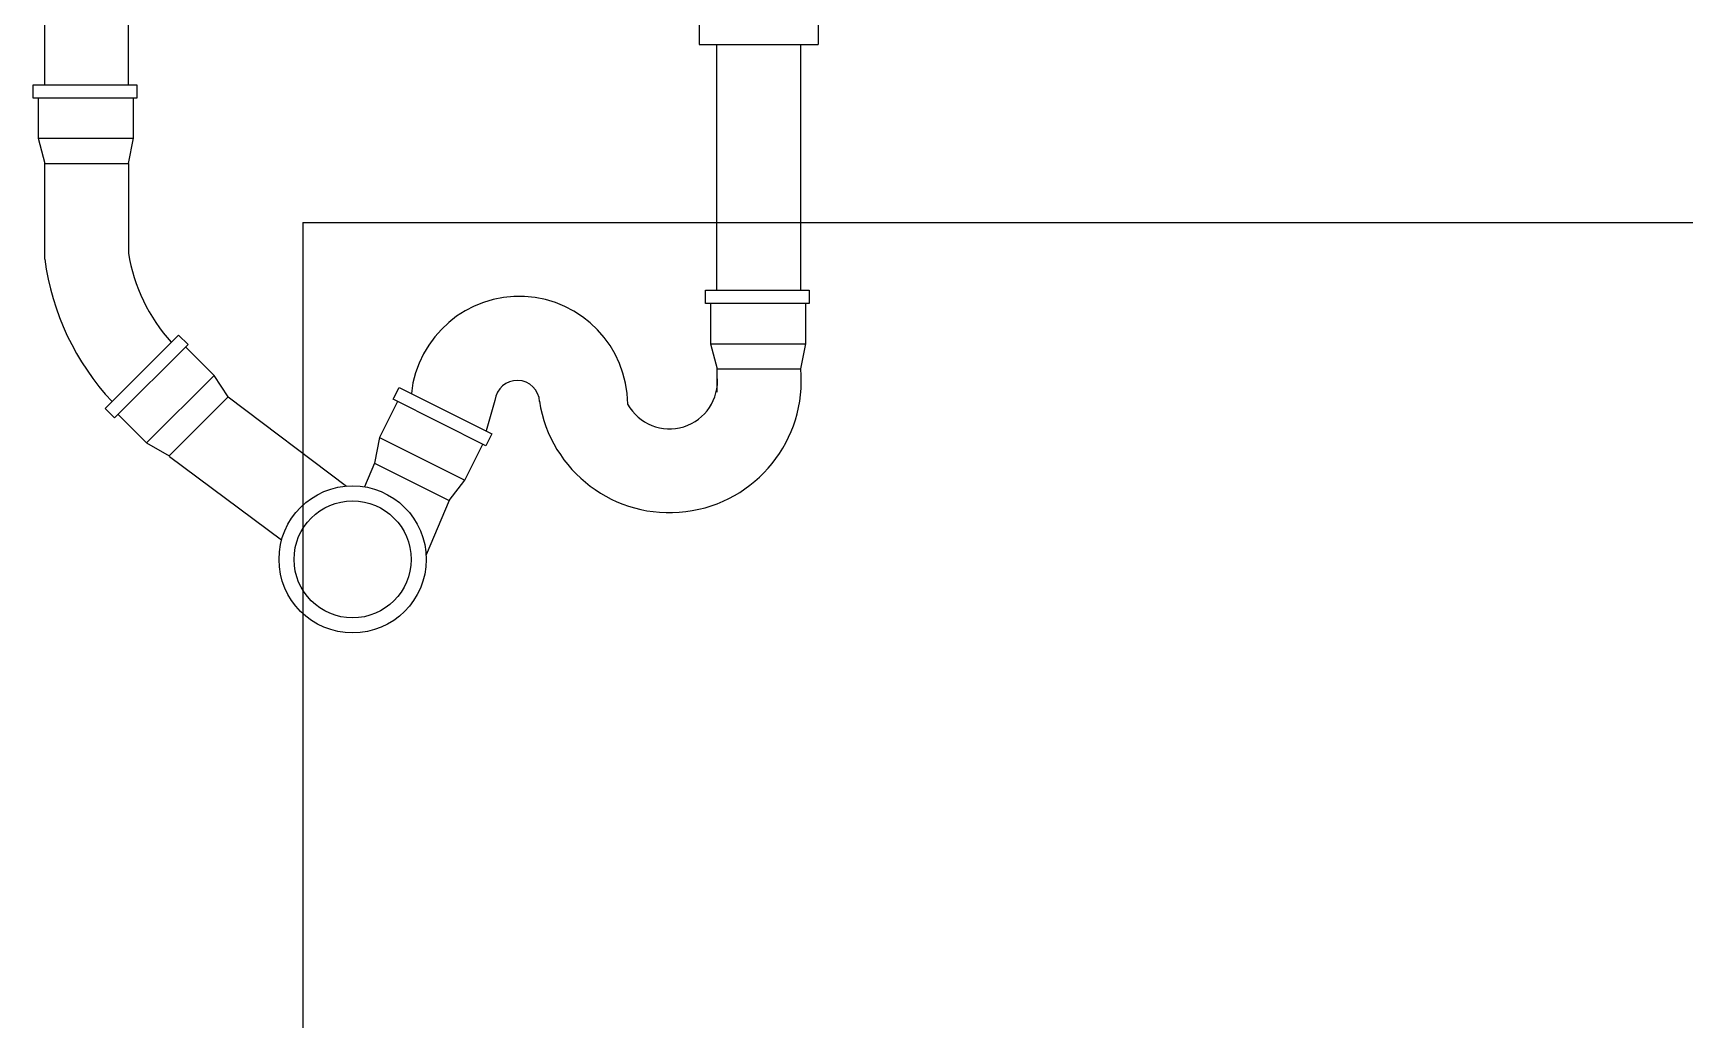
# Model space of a CAD drawing. Header units: centimetres. Extents: x -13133 to 30552, y -2 to 4552.
# Drawn here: x 27230.1 to 27439.8, y 371.3 to 497.6 of the extents above; entities that cross this region are included whole.
import ezdxf

# ---------------------------------------------------------------- set-up
doc = ezdxf.new("R2010")
doc.units = ezdxf.units.CM
doc.layers.add('MEP-DETAYLAR', color=111, linetype='CONTINUOUS')
doc.layers.add('ROTAS-VANA', color=1, linetype='CONTINUOUS')
doc.layers.add('Renkli Tarama', color=7, linetype='CONTINUOUS', lineweight=0)

# ---------------------------------------------------------------- blocks, each defined once
blk = doc.blocks.new('SIHHİ DETAYLAR')
at = {"layer": 'MEP-DETAYLAR'}
for p, q in [((1641.58, 191), (1641.58, 333.31)), ((1652.21, 191), (1652.21, 333.31)), ((1724.65, 199.04), (1724.65, 196.09)), ((1739.75, 199.04), (1739.75, 196.09)), ((1724.65, 196.09), (1739.75, 196.09)), ((1726.86, 196.09), (1726.86, 164.93)), ((1737.5, 196.09), (1737.5, 164.93)), ((1640.09, 191), (1653.27, 191)), ((1640.09, 189.52), (1640.09, 191)), ((1653.27, 191), (1653.27, 189.3)), ((1640.09, 189.3), (1640.09, 189.52)), ((1653.27, 189.3), (1640.09, 189.3)), ((1640.73, 189.3), (1640.73, 184.2)), ((1652.85, 184.2), (1652.85, 189.3)), ((1640.73, 184.2), (1652.85, 184.2)), ((1640.73, 184.2), (1641.58, 181.01)), ((1652.21, 181.01), (1652.85, 184.2)), ((1641.58, 181.01), (1652.21, 181.01)), ((1641.58, 168.85), (1641.58, 181.01)), ((1652.21, 181.01), (1652.21, 169.62)), ((1725.44, 164.93), (1738.62, 164.93)), ((1725.44, 163.44), (1725.44, 164.93)), ((1738.62, 164.93), (1738.62, 163.23)), ((1725.44, 163.23), (1725.44, 163.44)), ((1738.62, 163.23), (1725.44, 163.23)), ((1726.08, 163.23), (1726.08, 158.13)), ((1738.2, 158.13), (1738.2, 163.23)), ((1649.23, 149.9), (1658.55, 159.22)), ((1659.76, 158.02), (1650.44, 148.7)), ((1658.55, 159.22), (1659.76, 158.02)), ((1663.07, 154.11), (1659.46, 157.72)), ((1726.08, 158.13), (1738.2, 158.13)), ((1726.08, 158.13), (1726.93, 154.94)), ((1737.56, 154.94), (1738.2, 158.13)), ((1654.49, 145.54), (1663.07, 154.11)), ((1664.87, 151.4), (1663.07, 154.11)), ((1726.93, 154.94), (1737.56, 154.94)), ((1726.93, 151.97), (1726.93, 154.94)), ((1657.35, 143.88), (1664.87, 151.4)), ((1664.87, 151.4), (1679.86, 140.06)), ((1685.79, 151.07), (1685.88, 151.26)), ((1697.58, 145.17), (1685.79, 151.07)), ((1685.88, 151.26), (1686.55, 152.59)), ((1686.55, 152.59), (1698.34, 146.69)), ((1650.28, 148.85), (1649.23, 149.9)), ((1650.89, 149.15), (1654.49, 145.54)), ((1686.36, 150.78), (1684.07, 146.22)), ((1698.72, 150.93), (1697.61, 147.07)), ((1650.44, 148.7), (1650.28, 148.85)), ((1654.49, 145.54), (1657.35, 143.88)), ((1684.07, 146.22), (1683.41, 142.98)), ((1684.07, 146.22), (1694.91, 140.79)), ((1694.91, 140.79), (1697.2, 145.36)), ((1698.34, 146.69), (1697.58, 145.17)), ((1657.41, 143.82), (1671.64, 133.22)), ((1683.41, 142.98), (1682.16, 139.97)), ((1683.41, 142.98), (1692.92, 138.23)), ((1692.92, 138.23), (1694.91, 140.79)), ((1692.92, 138.23), (1689.97, 131.32))]:
    blk.add_line(p, q, dxfattribs=at)
at = {"layer": 'MEP-DETAYLAR', "color": 11}
for q in [(1900.57, 173.52), (1674.32, 71.27)]:
    blk.add_line((1674.32, 173.52), q, dxfattribs=at)
at = {"layer": 'MEP-DETAYLAR'}
for radius in [9.34, 7.43]:
    blk.add_circle((1680.65, 130.75), radius, dxfattribs=at)
for centre, radius, start, end in [((1674.04, 173.15), 32.75, 187.5532, 223.0768), ((1674.04, 173.15), 22.12, 189.1945, 222.1516), ((1701.8, 150.36), 13.77, 0.354, 173.9548), ((1701.55, 150.62), 2.85, 3.1939, 173.6257), ((1720.88, 153.41), 16.72, 188.8984, 5.2397), ((1720.88, 153.41), 6.09, 209.1895, 5.2397)]:
    blk.add_arc(centre, radius, start, end, dxfattribs=at)
blk = doc.blocks.new('MTY-SIHHİ DETAYLAR')
at = {"layer": 'Renkli Tarama'}
blk.add_blockref('SIHHİ DETAYLAR', (257713.28, -444848.48), dxfattribs=at)

msp = doc.modelspace()

# ---------------------------------------------------------------- block references
at = {"layer": 'ROTAS-VANA'}
msp.add_blockref('MTY-SIHHİ DETAYLAR', (-232123.28, 445148.48), dxfattribs=at)

doc.saveas('drawing.dxf')
